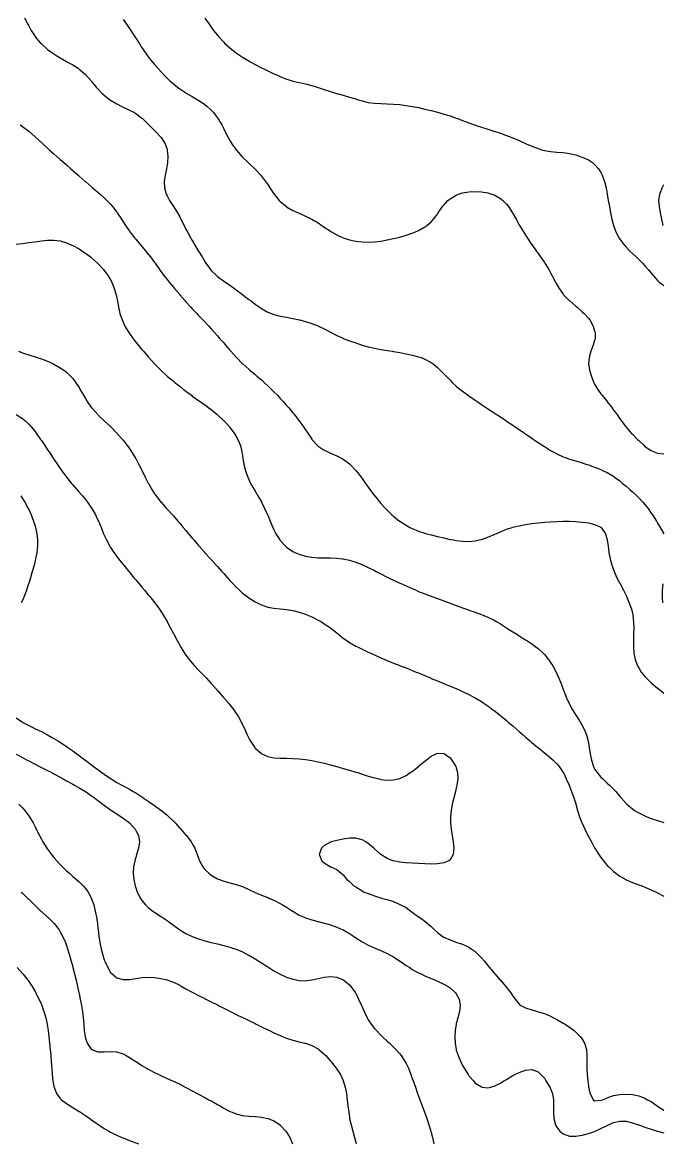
# Model space of a CAD drawing. Header units: inches. Extents: x 2679276 to 2679656, y 1246784 to 1247152.
# Drawn here: x 2679475.7 to 2679526.7, y 1246885.3 to 1246974.4 of the extents above; entities that cross this region are included whole.
import ezdxf

# ---------------------------------------------------------------- set-up
doc = ezdxf.new("R2010")
doc.units = ezdxf.units.IN
doc.header["$MEASUREMENT"] = 0
for name, color, linetype in [('444', 7, 'Continuous'), ('445', 7, 'Continuous'), ('446', 7, 'Continuous'), ('447', 7, 'Continuous'), ('448', 7, 'Continuous'), ('449', 7, 'Continuous'), ('450', 7, 'Continuous'), ('451', 7, 'Continuous'), ('452', 7, 'Continuous'), ('453', 7, 'Continuous'), ('454', 7, 'Continuous'), ('455', 7, 'Continuous')]:
    doc.layers.add(name, color=color, linetype=linetype)

msp = doc.modelspace()

# ---------------------------------------------------------------- linework, layer by layer
at = {"layer": '444', "elevation": 444}
for points in [[(2679490.25, 1246974.742), (2679490.582, 1246974.25), (2679490.75, 1246974.02), (2679490.948, 1246973.75), (2679491.25, 1246973.376), (2679491.352, 1246973.25), (2679491.75, 1246972.825), (2679491.822, 1246972.75), (2679492.25, 1246972.371), (2679492.395, 1246972.25), (2679492.75, 1246971.986), (2679493.09, 1246971.75), (2679493.25, 1246971.646), (2679493.75, 1246971.341), (2679493.909, 1246971.25), (2679494.25, 1246971.059), (2679494.75, 1246970.793), (2679494.838, 1246970.75), (2679495.25, 1246970.544), (2679495.75, 1246970.309), (2679495.89, 1246970.25), (2679496.25, 1246970.089), (2679496.75, 1246969.895), (2679497.219, 1246969.75), (2679497.25, 1246969.739), (2679497.75, 1246969.618), (2679498.25, 1246969.51), (2679498.75, 1246969.388), (2679499.192, 1246969.25), (2679499.25, 1246969.232), (2679499.75, 1246969.059), (2679500.25, 1246968.893), (2679500.731, 1246968.75), (2679500.75, 1246968.744), (2679501.25, 1246968.605), (2679501.75, 1246968.464), (2679502.25, 1246968.31), (2679502.453, 1246968.25), (2679502.75, 1246968.154), (2679503.25, 1246968.032), (2679503.75, 1246967.967), (2679504.25, 1246967.94), (2679504.75, 1246967.924), (2679505.25, 1246967.9), (2679505.75, 1246967.86), (2679506.25, 1246967.802), (2679506.575, 1246967.75), (2679506.75, 1246967.724), (2679507.25, 1246967.623), (2679507.75, 1246967.507), (2679508.25, 1246967.384), (2679508.75, 1246967.255), (2679508.766, 1246967.25), (2679509.25, 1246967.113), (2679509.75, 1246966.961), (2679510.25, 1246966.79), (2679510.357, 1246966.75), (2679510.75, 1246966.606), (2679511.25, 1246966.418), (2679511.69, 1246966.25), (2679511.75, 1246966.229), (2679512.25, 1246966.062), (2679512.75, 1246965.902), (2679513.232, 1246965.75), (2679513.25, 1246965.745), (2679513.75, 1246965.591), (2679514.25, 1246965.419), (2679514.667, 1246965.25), (2679514.75, 1246965.218), (2679515.25, 1246965.009), (2679515.75, 1246964.77), (2679515.793, 1246964.75), (2679516.25, 1246964.559), (2679516.75, 1246964.363), (2679517.13, 1246964.25), (2679517.25, 1246964.216), (2679517.75, 1246964.133), (2679518.25, 1246964.085), (2679518.75, 1246964.046), (2679519.25, 1246963.979), (2679519.75, 1246963.861), (2679520.077, 1246963.75), (2679520.25, 1246963.692), (2679520.75, 1246963.462), (2679521.07, 1246963.25), (2679521.25, 1246963.113), (2679521.568, 1246962.75), (2679521.75, 1246962.466), (2679521.853, 1246962.25), (2679522.032, 1246961.75), (2679522.159, 1246961.25), (2679522.25, 1246960.765), (2679522.253, 1246960.75), (2679522.337, 1246960.25), (2679522.419, 1246959.75), (2679522.51, 1246959.25), (2679522.617, 1246958.75), (2679522.75, 1246958.254), (2679522.751, 1246958.25), (2679522.945, 1246957.75), (2679523.197, 1246957.25), (2679523.25, 1246957.174), (2679523.56, 1246956.75), (2679523.75, 1246956.538), (2679524.025, 1246956.25), (2679524.25, 1246956.025), (2679524.546, 1246955.75), (2679524.75, 1246955.541), (2679525.061, 1246955.25), (2679525.25, 1246955.033), (2679525.515, 1246954.75), (2679525.75, 1246954.45), (2679525.925, 1246954.25), (2679526.25, 1246953.876), (2679526.392, 1246953.75), (2679526.75, 1246953.483)], [(2679526.694, 1246958.25), (2679526.593, 1246958.75), (2679526.486, 1246959.25), (2679526.395, 1246959.75), (2679526.363, 1246960.25), (2679526.428, 1246960.75), (2679526.61, 1246961.25), (2679526.75, 1246961.506)]]:
    msp.add_lwpolyline(points, dxfattribs=at)
at = {"layer": '445', "elevation": 445}
msp.add_lwpolyline([(2679483.75, 1246974.634), (2679484.013, 1246974.25), (2679484.25, 1246973.909), (2679484.358, 1246973.75), (2679484.691, 1246973.25), (2679484.75, 1246973.157), (2679485.016, 1246972.75), (2679485.25, 1246972.384), (2679485.339, 1246972.25), (2679485.689, 1246971.75), (2679485.75, 1246971.671), (2679486.08, 1246971.25), (2679486.25, 1246971.055), (2679486.51, 1246970.75), (2679486.75, 1246970.493), (2679486.97, 1246970.25), (2679487.25, 1246969.969), (2679487.471, 1246969.75), (2679487.75, 1246969.508), (2679488.065, 1246969.25), (2679488.25, 1246969.12), (2679488.75, 1246968.794), (2679488.821, 1246968.75), (2679489.25, 1246968.505), (2679489.678, 1246968.25), (2679489.75, 1246968.205), (2679490.25, 1246967.861), (2679490.396, 1246967.75), (2679490.75, 1246967.419), (2679490.917, 1246967.25), (2679491.25, 1246966.807), (2679491.292, 1246966.75), (2679491.59, 1246966.25), (2679491.75, 1246965.932), (2679491.849, 1246965.75), (2679492.113, 1246965.25), (2679492.25, 1246965.002), (2679492.41, 1246964.75), (2679492.75, 1246964.265), (2679492.763, 1246964.25), (2679493.199, 1246963.75), (2679493.25, 1246963.693), (2679493.704, 1246963.25), (2679493.75, 1246963.203), (2679494.226, 1246962.75), (2679494.25, 1246962.724), (2679494.691, 1246962.25), (2679494.75, 1246962.174), (2679495.08, 1246961.75), (2679495.25, 1246961.499), (2679495.424, 1246961.25), (2679495.75, 1246960.771), (2679495.766, 1246960.75), (2679496.173, 1246960.25), (2679496.25, 1246960.167), (2679496.738, 1246959.75), (2679496.75, 1246959.741), (2679497.25, 1246959.451), (2679497.68, 1246959.25), (2679497.75, 1246959.22), (2679498.25, 1246959.004), (2679498.75, 1246958.757), (2679498.762, 1246958.75), (2679499.25, 1246958.458), (2679499.555, 1246958.25), (2679499.75, 1246958.12), (2679500.25, 1246957.789), (2679500.317, 1246957.75), (2679500.75, 1246957.5), (2679501.25, 1246957.274), (2679501.323, 1246957.25), (2679501.75, 1246957.112), (2679502.25, 1246957.002), (2679502.75, 1246956.941), (2679503.25, 1246956.924), (2679503.75, 1246956.949), (2679504.25, 1246957.01), (2679504.75, 1246957.099), (2679505.25, 1246957.209), (2679505.419, 1246957.25), (2679505.75, 1246957.336), (2679506.25, 1246957.483), (2679506.75, 1246957.653), (2679507, 1246957.75), (2679507.25, 1246957.863), (2679507.75, 1246958.141), (2679507.909, 1246958.25), (2679508.25, 1246958.546), (2679508.442, 1246958.75), (2679508.75, 1246959.159), (2679508.812, 1246959.25), (2679509.147, 1246959.75), (2679509.25, 1246959.878), (2679509.586, 1246960.25), (2679509.75, 1246960.375), (2679510.25, 1246960.673), (2679510.435, 1246960.75), (2679510.75, 1246960.842), (2679511.25, 1246960.929), (2679511.75, 1246960.957), (2679512.25, 1246960.93), (2679512.75, 1246960.846), (2679513.063, 1246960.75), (2679513.25, 1246960.684), (2679513.75, 1246960.403), (2679513.945, 1246960.25), (2679514.25, 1246959.941), (2679514.404, 1246959.75), (2679514.723, 1246959.25), (2679514.75, 1246959.202), (2679515.003, 1246958.75), (2679515.25, 1246958.298), (2679515.279, 1246958.25), (2679515.581, 1246957.75), (2679515.75, 1246957.478), (2679515.898, 1246957.25), (2679516.237, 1246956.75), (2679516.25, 1246956.732), (2679516.592, 1246956.25), (2679516.75, 1246956.032), (2679516.947, 1246955.75), (2679517.25, 1246955.307), (2679517.287, 1246955.25), (2679517.594, 1246954.75), (2679517.75, 1246954.477), (2679517.875, 1246954.25), (2679518.143, 1246953.75), (2679518.25, 1246953.556), (2679518.43, 1246953.25), (2679518.75, 1246952.794), (2679518.785, 1246952.75), (2679519.25, 1246952.265), (2679519.267, 1246952.25), (2679519.75, 1246951.83), (2679519.853, 1246951.75), (2679520.25, 1246951.395), (2679520.424, 1246951.25), (2679520.75, 1246950.873), (2679520.863, 1246950.75), (2679521.142, 1246950.25), (2679521.25, 1246949.859), (2679521.281, 1246949.75), (2679521.28, 1246949.25), (2679521.25, 1246949.133), (2679521.144, 1246948.75), (2679520.948, 1246948.25), (2679520.802, 1246947.75), (2679520.762, 1246947.25), (2679520.834, 1246946.75), (2679520.986, 1246946.25), (2679521.191, 1246945.75), (2679521.25, 1246945.644), (2679521.485, 1246945.25), (2679521.75, 1246944.872), (2679521.84, 1246944.75), (2679522.234, 1246944.25), (2679522.25, 1246944.229), (2679522.633, 1246943.75), (2679522.75, 1246943.579), (2679523.014, 1246943.25), (2679523.25, 1246942.884), (2679523.366, 1246942.75), (2679523.727, 1246942.25), (2679523.75, 1246942.219), (2679524.166, 1246941.75), (2679524.25, 1246941.659), (2679524.645, 1246941.25), (2679524.75, 1246941.15), (2679525.174, 1246940.75), (2679525.25, 1246940.686), (2679525.75, 1246940.354), (2679525.984, 1246940.25), (2679526.25, 1246940.159), (2679526.75, 1246940.09)], dxfattribs=at)
at = {"layer": '446', "elevation": 446}
for points in [[(2679475.901, 1246974.75), (2679476.174, 1246974.25), (2679476.25, 1246974.116), (2679476.452, 1246973.75), (2679476.75, 1246973.279), (2679476.769, 1246973.25), (2679477.181, 1246972.75), (2679477.25, 1246972.682), (2679477.741, 1246972.25), (2679477.75, 1246972.243), (2679478.25, 1246971.892), (2679478.473, 1246971.75), (2679478.75, 1246971.581), (2679479.25, 1246971.299), (2679479.34, 1246971.25), (2679479.75, 1246971.013), (2679480.167, 1246970.75), (2679480.25, 1246970.69), (2679480.75, 1246970.261), (2679480.761, 1246970.25), (2679481.203, 1246969.75), (2679481.25, 1246969.698), (2679481.618, 1246969.25), (2679481.75, 1246969.108), (2679482.094, 1246968.75), (2679482.25, 1246968.61), (2679482.706, 1246968.25), (2679482.75, 1246968.218), (2679483.25, 1246967.916), (2679483.593, 1246967.75), (2679483.75, 1246967.672), (2679484.25, 1246967.43), (2679484.595, 1246967.25), (2679484.75, 1246967.151), (2679485.25, 1246966.781), (2679485.288, 1246966.75), (2679485.75, 1246966.299), (2679485.803, 1246966.25), (2679486.25, 1246965.8), (2679486.304, 1246965.75), (2679486.75, 1246965.276), (2679486.773, 1246965.25), (2679487.085, 1246964.75), (2679487.25, 1246964.292), (2679487.263, 1246964.25), (2679487.313, 1246963.75), (2679487.282, 1246963.25), (2679487.25, 1246963.074), (2679487.192, 1246962.75), (2679487.088, 1246962.25), (2679487.022, 1246961.75), (2679487.038, 1246961.25), (2679487.175, 1246960.75), (2679487.25, 1246960.604), (2679487.435, 1246960.25), (2679487.75, 1246959.75), (2679487.75, 1246959.749), (2679488.065, 1246959.25), (2679488.25, 1246958.931), (2679488.346, 1246958.75), (2679488.603, 1246958.25), (2679488.75, 1246957.971), (2679488.862, 1246957.75), (2679489.136, 1246957.25), (2679489.25, 1246957.063), (2679489.431, 1246956.75), (2679489.727, 1246956.25), (2679489.75, 1246956.213), (2679490.025, 1246955.75), (2679490.25, 1246955.377), (2679490.332, 1246955.25), (2679490.697, 1246954.75), (2679490.75, 1246954.687), (2679491.199, 1246954.25), (2679491.25, 1246954.204), (2679491.75, 1246953.836), (2679491.883, 1246953.75), (2679492.25, 1246953.498), (2679492.616, 1246953.25), (2679492.75, 1246953.147), (2679493.25, 1246952.77), (2679493.278, 1246952.75), (2679493.75, 1246952.377), (2679493.926, 1246952.25), (2679494.25, 1246951.994), (2679494.609, 1246951.75), (2679494.75, 1246951.647), (2679495.25, 1246951.368), (2679495.562, 1246951.25), (2679495.75, 1246951.175), (2679496.25, 1246951.047), (2679496.75, 1246950.955), (2679497.25, 1246950.862), (2679497.75, 1246950.755), (2679497.767, 1246950.75), (2679498.25, 1246950.622), (2679498.75, 1246950.467), (2679499.25, 1246950.274), (2679499.301, 1246950.25), (2679499.75, 1246950.033), (2679500.25, 1246949.774), (2679500.296, 1246949.75), (2679500.75, 1246949.517), (2679501.25, 1246949.287), (2679501.341, 1246949.25), (2679501.75, 1246949.088), (2679502.25, 1246948.91), (2679502.75, 1246948.75), (2679502.751, 1246948.75), (2679503.25, 1246948.614), (2679503.75, 1246948.501), (2679504.25, 1246948.404), (2679504.75, 1246948.319), (2679505.166, 1246948.25), (2679505.25, 1246948.236), (2679505.75, 1246948.148), (2679506.25, 1246948.054), (2679506.75, 1246947.946), (2679507.25, 1246947.816), (2679507.453, 1246947.75), (2679507.75, 1246947.633), (2679508.25, 1246947.365), (2679508.416, 1246947.25), (2679508.75, 1246946.97), (2679508.977, 1246946.75), (2679509.25, 1246946.468), (2679509.456, 1246946.25), (2679509.75, 1246945.953), (2679509.958, 1246945.75), (2679510.25, 1246945.488), (2679510.53, 1246945.25), (2679510.75, 1246945.078), (2679511.186, 1246944.75), (2679511.25, 1246944.704), (2679511.75, 1246944.352), (2679511.9, 1246944.25), (2679512.25, 1246944.012), (2679512.646, 1246943.75), (2679512.75, 1246943.681), (2679513.25, 1246943.355), (2679513.411, 1246943.25), (2679513.75, 1246943.031), (2679514.183, 1246942.75), (2679514.25, 1246942.706), (2679514.75, 1246942.375), (2679514.938, 1246942.25), (2679515.25, 1246942.033), (2679515.666, 1246941.75), (2679515.75, 1246941.69), (2679516.25, 1246941.342), (2679516.387, 1246941.25), (2679516.75, 1246941), (2679517.13, 1246940.75), (2679517.25, 1246940.674), (2679517.75, 1246940.369), (2679517.956, 1246940.25), (2679518.25, 1246940.099), (2679518.75, 1246939.869), (2679519.056, 1246939.75), (2679519.25, 1246939.686), (2679519.75, 1246939.536), (2679520.25, 1246939.38), (2679520.619, 1246939.25), (2679520.75, 1246939.213), (2679521.25, 1246939.038), (2679521.75, 1246938.841), (2679521.939, 1246938.75), (2679522.25, 1246938.61), (2679522.75, 1246938.318), (2679522.838, 1246938.25), (2679523.25, 1246937.943), (2679523.47, 1246937.75), (2679523.75, 1246937.515), (2679524.047, 1246937.25), (2679524.25, 1246937.072), (2679524.602, 1246936.75), (2679524.75, 1246936.602), (2679525.094, 1246936.25), (2679525.25, 1246936.058), (2679525.508, 1246935.75), (2679525.75, 1246935.391), (2679525.857, 1246935.25), (2679526.166, 1246934.75), (2679526.25, 1246934.583), (2679526.467, 1246934.25), (2679526.744, 1246933.75)], [(2679526.674, 1246929.75), (2679526.608, 1246929.25), (2679526.606, 1246928.75), (2679526.656, 1246928.25)]]:
    msp.add_lwpolyline(points, dxfattribs=at)
at = {"layer": '447', "elevation": 447}
msp.add_lwpolyline([(2679475.564, 1246966.25), (2679475.75, 1246966.133), (2679476.25, 1246965.752), (2679476.252, 1246965.75), (2679476.75, 1246965.309), (2679476.815, 1246965.25), (2679477.25, 1246964.851), (2679477.36, 1246964.75), (2679477.75, 1246964.396), (2679477.91, 1246964.25), (2679478.25, 1246963.947), (2679478.468, 1246963.75), (2679478.75, 1246963.504), (2679479.034, 1246963.25), (2679479.25, 1246963.065), (2679479.605, 1246962.75), (2679479.75, 1246962.626), (2679480.172, 1246962.25), (2679480.25, 1246962.183), (2679480.738, 1246961.75), (2679480.75, 1246961.74), (2679481.25, 1246961.316), (2679481.324, 1246961.25), (2679481.75, 1246960.902), (2679481.917, 1246960.75), (2679482.25, 1246960.463), (2679482.457, 1246960.25), (2679482.75, 1246959.95), (2679482.909, 1246959.75), (2679483.25, 1246959.309), (2679483.289, 1246959.25), (2679483.617, 1246958.75), (2679483.75, 1246958.547), (2679483.94, 1246958.25), (2679484.25, 1246957.802), (2679484.287, 1246957.75), (2679484.677, 1246957.25), (2679484.75, 1246957.164), (2679485.105, 1246956.75), (2679485.25, 1246956.583), (2679485.531, 1246956.25), (2679485.75, 1246955.976), (2679485.928, 1246955.75), (2679486.25, 1246955.309), (2679486.294, 1246955.25), (2679486.65, 1246954.75), (2679486.75, 1246954.605), (2679487.021, 1246954.25), (2679487.25, 1246953.956), (2679487.418, 1246953.75), (2679487.75, 1246953.351), (2679487.833, 1246953.25), (2679488.25, 1246952.754), (2679488.253, 1246952.75), (2679488.68, 1246952.25), (2679488.75, 1246952.171), (2679489.132, 1246951.75), (2679489.25, 1246951.623), (2679489.611, 1246951.25), (2679489.75, 1246951.106), (2679490.096, 1246950.75), (2679490.25, 1246950.588), (2679490.562, 1246950.25), (2679490.75, 1246950.046), (2679491.01, 1246949.75), (2679491.25, 1246949.483), (2679491.452, 1246949.25), (2679491.75, 1246948.915), (2679491.893, 1246948.75), (2679492.25, 1246948.343), (2679492.33, 1246948.25), (2679492.75, 1246947.779), (2679492.776, 1246947.75), (2679493.25, 1246947.265), (2679493.265, 1246947.25), (2679493.75, 1246946.818), (2679493.827, 1246946.75), (2679494.25, 1246946.399), (2679494.424, 1246946.25), (2679494.75, 1246945.971), (2679494.993, 1246945.75), (2679495.25, 1246945.511), (2679495.522, 1246945.25), (2679495.75, 1246945.02), (2679496.019, 1246944.75), (2679496.25, 1246944.499), (2679496.487, 1246944.25), (2679496.75, 1246943.944), (2679496.928, 1246943.75), (2679497.25, 1246943.357), (2679497.346, 1246943.25), (2679497.737, 1246942.75), (2679497.75, 1246942.731), (2679498.102, 1246942.25), (2679498.25, 1246942.012), (2679498.436, 1246941.75), (2679498.75, 1246941.268), (2679498.766, 1246941.25), (2679499.214, 1246940.75), (2679499.25, 1246940.713), (2679499.75, 1246940.382), (2679500.04, 1246940.25), (2679500.25, 1246940.157), (2679500.75, 1246939.952), (2679501.126, 1246939.75), (2679501.25, 1246939.68), (2679501.75, 1246939.293), (2679501.795, 1246939.25), (2679502.25, 1246938.78), (2679502.275, 1246938.75), (2679502.669, 1246938.25), (2679502.75, 1246938.145), (2679503.027, 1246937.75), (2679503.25, 1246937.444), (2679503.382, 1246937.25), (2679503.75, 1246936.76), (2679503.757, 1246936.75), (2679504.165, 1246936.25), (2679504.25, 1246936.156), (2679504.613, 1246935.75), (2679504.75, 1246935.611), (2679505.119, 1246935.25), (2679505.25, 1246935.136), (2679505.73, 1246934.75), (2679505.75, 1246934.736), (2679506.25, 1246934.417), (2679506.559, 1246934.25), (2679506.75, 1246934.155), (2679507.25, 1246933.951), (2679507.75, 1246933.782), (2679507.866, 1246933.75), (2679508.25, 1246933.645), (2679508.75, 1246933.525), (2679509.25, 1246933.41), (2679509.75, 1246933.299), (2679510.012, 1246933.25), (2679510.25, 1246933.206), (2679510.75, 1246933.146), (2679511.25, 1246933.134), (2679511.75, 1246933.182), (2679512.078, 1246933.25), (2679512.25, 1246933.295), (2679512.75, 1246933.475), (2679513.25, 1246933.686), (2679513.396, 1246933.75), (2679513.75, 1246933.901), (2679514.25, 1246934.097), (2679514.697, 1246934.25), (2679514.75, 1246934.265), (2679515.25, 1246934.384), (2679515.75, 1246934.477), (2679516.25, 1246934.55), (2679516.75, 1246934.607), (2679517.25, 1246934.654), (2679517.75, 1246934.691), (2679518.25, 1246934.718), (2679518.75, 1246934.732), (2679519.25, 1246934.732), (2679519.75, 1246934.714), (2679520.25, 1246934.674), (2679520.75, 1246934.603), (2679521.25, 1246934.485), (2679521.75, 1246934.266), (2679521.77, 1246934.25), (2679522.116, 1246933.75), (2679522.25, 1246933.273), (2679522.254, 1246933.25), (2679522.319, 1246932.75), (2679522.39, 1246932.25), (2679522.485, 1246931.75), (2679522.621, 1246931.25), (2679522.75, 1246930.91), (2679522.804, 1246930.75), (2679523.021, 1246930.25), (2679523.25, 1246929.813), (2679523.279, 1246929.75), (2679523.531, 1246929.25), (2679523.75, 1246928.837), (2679523.788, 1246928.75), (2679523.991, 1246928.25), (2679524.172, 1246927.75), (2679524.25, 1246927.466), (2679524.294, 1246927.25), (2679524.35, 1246926.75), (2679524.361, 1246926.25), (2679524.348, 1246925.75), (2679524.333, 1246925.25), (2679524.337, 1246924.75), (2679524.378, 1246924.25), (2679524.475, 1246923.75), (2679524.654, 1246923.25), (2679524.75, 1246923.087), (2679524.946, 1246922.75), (2679525.25, 1246922.393), (2679525.375, 1246922.25), (2679525.75, 1246921.895), (2679525.911, 1246921.75), (2679526.25, 1246921.463), (2679526.53, 1246921.25), (2679526.75, 1246921.076)], dxfattribs=at)
at = {"layer": '448', "elevation": 448}
msp.add_lwpolyline([(2679475.25, 1246956.777), (2679475.75, 1246956.828), (2679476.25, 1246956.888), (2679476.75, 1246956.956), (2679477.25, 1246957.029), (2679477.75, 1246957.082), (2679478.25, 1246957.085), (2679478.75, 1246957.02), (2679479.25, 1246956.88), (2679479.554, 1246956.75), (2679479.75, 1246956.669), (2679480.25, 1246956.393), (2679480.461, 1246956.25), (2679480.75, 1246956.06), (2679481.145, 1246955.75), (2679481.25, 1246955.67), (2679481.716, 1246955.25), (2679481.75, 1246955.219), (2679482.192, 1246954.75), (2679482.25, 1246954.682), (2679482.568, 1246954.25), (2679482.75, 1246953.944), (2679482.851, 1246953.75), (2679483.049, 1246953.25), (2679483.19, 1246952.75), (2679483.25, 1246952.466), (2679483.293, 1246952.25), (2679483.388, 1246951.75), (2679483.502, 1246951.25), (2679483.667, 1246950.75), (2679483.75, 1246950.56), (2679483.899, 1246950.25), (2679484.194, 1246949.75), (2679484.25, 1246949.663), (2679484.555, 1246949.25), (2679484.75, 1246948.988), (2679484.955, 1246948.75), (2679485.25, 1246948.39), (2679485.376, 1246948.25), (2679485.75, 1246947.814), (2679485.808, 1246947.75), (2679486.25, 1246947.256), (2679486.256, 1246947.25), (2679486.741, 1246946.75), (2679486.75, 1246946.741), (2679487.25, 1246946.284), (2679487.291, 1246946.25), (2679487.75, 1246945.867), (2679487.899, 1246945.75), (2679488.25, 1246945.465), (2679488.527, 1246945.25), (2679488.75, 1246945.071), (2679489.18, 1246944.75), (2679489.25, 1246944.696), (2679489.75, 1246944.338), (2679489.879, 1246944.25), (2679490.25, 1246943.982), (2679490.574, 1246943.75), (2679490.75, 1246943.615), (2679491.202, 1246943.25), (2679491.25, 1246943.209), (2679491.746, 1246942.75), (2679491.75, 1246942.746), (2679492.209, 1246942.25), (2679492.25, 1246942.199), (2679492.586, 1246941.75), (2679492.75, 1246941.474), (2679492.878, 1246941.25), (2679493.076, 1246940.75), (2679493.198, 1246940.25), (2679493.25, 1246939.927), (2679493.277, 1246939.75), (2679493.355, 1246939.25), (2679493.476, 1246938.75), (2679493.657, 1246938.25), (2679493.75, 1246938.056), (2679493.888, 1246937.75), (2679494.165, 1246937.25), (2679494.25, 1246937.118), (2679494.463, 1246936.75), (2679494.75, 1246936.269), (2679494.76, 1246936.25), (2679495.008, 1246935.75), (2679495.235, 1246935.25), (2679495.25, 1246935.216), (2679495.436, 1246934.75), (2679495.65, 1246934.25), (2679495.75, 1246934.044), (2679495.903, 1246933.75), (2679496.22, 1246933.25), (2679496.25, 1246933.21), (2679496.671, 1246932.75), (2679496.75, 1246932.676), (2679497.25, 1246932.33), (2679497.417, 1246932.25), (2679497.75, 1246932.11), (2679498.25, 1246931.966), (2679498.75, 1246931.875), (2679499.25, 1246931.832), (2679499.75, 1246931.823), (2679500.25, 1246931.822), (2679500.75, 1246931.802), (2679501.17, 1246931.75), (2679501.25, 1246931.741), (2679501.75, 1246931.637), (2679502.25, 1246931.486), (2679502.75, 1246931.294), (2679502.847, 1246931.25), (2679503.25, 1246931.07), (2679503.75, 1246930.819), (2679503.882, 1246930.75), (2679504.25, 1246930.557), (2679504.75, 1246930.3), (2679504.856, 1246930.25), (2679505.25, 1246930.056), (2679505.75, 1246929.827), (2679505.927, 1246929.75), (2679506.25, 1246929.603), (2679506.75, 1246929.381), (2679507.058, 1246929.25), (2679507.25, 1246929.166), (2679507.75, 1246928.962), (2679508.25, 1246928.773), (2679508.315, 1246928.75), (2679508.75, 1246928.587), (2679509.25, 1246928.403), (2679509.667, 1246928.25), (2679509.75, 1246928.218), (2679510.25, 1246928.031), (2679510.75, 1246927.852), (2679511.048, 1246927.75), (2679511.25, 1246927.679), (2679511.75, 1246927.508), (2679512.25, 1246927.328), (2679512.445, 1246927.25), (2679512.75, 1246927.122), (2679513.25, 1246926.874), (2679513.465, 1246926.75), (2679513.75, 1246926.583), (2679514.25, 1246926.265), (2679514.272, 1246926.25), (2679514.75, 1246925.941), (2679515.049, 1246925.75), (2679515.25, 1246925.624), (2679515.75, 1246925.314), (2679515.852, 1246925.25), (2679516.25, 1246924.984), (2679516.579, 1246924.75), (2679516.75, 1246924.611), (2679517.144, 1246924.25), (2679517.25, 1246924.137), (2679517.574, 1246923.75), (2679517.75, 1246923.499), (2679517.916, 1246923.25), (2679518.188, 1246922.75), (2679518.25, 1246922.611), (2679518.411, 1246922.25), (2679518.606, 1246921.75), (2679518.75, 1246921.361), (2679518.793, 1246921.25), (2679518.996, 1246920.75), (2679519.222, 1246920.25), (2679519.25, 1246920.197), (2679519.499, 1246919.75), (2679519.75, 1246919.333), (2679519.802, 1246919.25), (2679520.115, 1246918.75), (2679520.25, 1246918.504), (2679520.386, 1246918.25), (2679520.592, 1246917.75), (2679520.725, 1246917.25), (2679520.75, 1246917.111), (2679520.82, 1246916.75), (2679520.898, 1246916.25), (2679520.996, 1246915.75), (2679521.148, 1246915.25), (2679521.25, 1246915.039), (2679521.443, 1246914.75), (2679521.75, 1246914.391), (2679521.9, 1246914.25), (2679522.25, 1246913.923), (2679522.443, 1246913.75), (2679522.75, 1246913.432), (2679522.925, 1246913.25), (2679523.25, 1246912.856), (2679523.347, 1246912.75), (2679523.75, 1246912.297), (2679523.801, 1246912.25), (2679524.25, 1246911.867), (2679524.426, 1246911.75), (2679524.75, 1246911.552), (2679525.25, 1246911.309), (2679525.392, 1246911.25), (2679525.75, 1246911.108), (2679526.25, 1246910.935), (2679526.75, 1246910.779)], dxfattribs=at)
at = {"layer": '449', "elevation": 449}
msp.add_lwpolyline([(2679475.426, 1246948.25), (2679475.75, 1246948.13), (2679476.25, 1246947.965), (2679476.75, 1246947.808), (2679476.927, 1246947.75), (2679477.25, 1246947.642), (2679477.75, 1246947.453), (2679478.204, 1246947.25), (2679478.25, 1246947.228), (2679478.75, 1246946.948), (2679479.04, 1246946.75), (2679479.25, 1246946.587), (2679479.602, 1246946.25), (2679479.75, 1246946.082), (2679480.002, 1246945.75), (2679480.25, 1246945.363), (2679480.319, 1246945.25), (2679480.604, 1246944.75), (2679480.75, 1246944.489), (2679480.903, 1246944.25), (2679481.25, 1246943.753), (2679481.253, 1246943.75), (2679481.706, 1246943.25), (2679481.75, 1246943.205), (2679482.23, 1246942.75), (2679482.25, 1246942.731), (2679482.75, 1246942.262), (2679482.762, 1246942.25), (2679483.25, 1246941.752), (2679483.252, 1246941.75), (2679483.695, 1246941.25), (2679483.75, 1246941.179), (2679484.083, 1246940.75), (2679484.25, 1246940.51), (2679484.425, 1246940.25), (2679484.737, 1246939.75), (2679484.75, 1246939.728), (2679485.013, 1246939.25), (2679485.25, 1246938.798), (2679485.273, 1246938.75), (2679485.516, 1246938.25), (2679485.75, 1246937.778), (2679485.764, 1246937.75), (2679486.041, 1246937.25), (2679486.25, 1246936.924), (2679486.369, 1246936.75), (2679486.75, 1246936.268), (2679486.765, 1246936.25), (2679487.212, 1246935.75), (2679487.25, 1246935.709), (2679487.671, 1246935.25), (2679487.75, 1246935.162), (2679488.112, 1246934.75), (2679488.25, 1246934.589), (2679488.535, 1246934.25), (2679488.75, 1246933.992), (2679488.948, 1246933.75), (2679489.25, 1246933.389), (2679489.364, 1246933.25), (2679489.75, 1246932.8), (2679489.793, 1246932.75), (2679490.239, 1246932.25), (2679490.25, 1246932.238), (2679490.696, 1246931.75), (2679490.75, 1246931.691), (2679491.15, 1246931.25), (2679491.25, 1246931.14), (2679491.596, 1246930.75), (2679491.75, 1246930.576), (2679492.041, 1246930.25), (2679492.25, 1246930.016), (2679492.503, 1246929.75), (2679492.75, 1246929.492), (2679493.014, 1246929.25), (2679493.25, 1246929.033), (2679493.621, 1246928.75), (2679493.75, 1246928.648), (2679494.25, 1246928.332), (2679494.422, 1246928.25), (2679494.75, 1246928.084), (2679495.25, 1246927.917), (2679495.75, 1246927.825), (2679496.25, 1246927.775), (2679496.542, 1246927.75), (2679496.75, 1246927.729), (2679497.25, 1246927.645), (2679497.75, 1246927.512), (2679498.25, 1246927.344), (2679498.505, 1246927.25), (2679498.75, 1246927.128), (2679499.25, 1246926.877), (2679499.516, 1246926.75), (2679499.75, 1246926.591), (2679500.25, 1246926.268), (2679500.277, 1246926.25), (2679500.75, 1246925.857), (2679500.892, 1246925.75), (2679501.25, 1246925.448), (2679501.535, 1246925.25), (2679501.75, 1246925.101), (2679502.25, 1246924.819), (2679502.39, 1246924.75), (2679502.75, 1246924.569), (2679503.25, 1246924.34), (2679503.451, 1246924.25), (2679503.75, 1246924.117), (2679504.25, 1246923.889), (2679504.555, 1246923.75), (2679504.75, 1246923.669), (2679505.25, 1246923.457), (2679505.75, 1246923.26), (2679505.774, 1246923.25), (2679506.25, 1246923.071), (2679506.75, 1246922.88), (2679507.068, 1246922.75), (2679507.25, 1246922.678), (2679507.75, 1246922.462), (2679508.239, 1246922.25), (2679508.25, 1246922.246), (2679508.75, 1246922.039), (2679509.25, 1246921.835), (2679509.453, 1246921.75), (2679509.75, 1246921.636), (2679510.25, 1246921.43), (2679510.645, 1246921.25), (2679510.75, 1246921.206), (2679511.25, 1246920.969), (2679511.648, 1246920.75), (2679511.75, 1246920.696), (2679512.25, 1246920.395), (2679512.464, 1246920.25), (2679512.75, 1246920.057), (2679513.164, 1246919.75), (2679513.25, 1246919.688), (2679513.75, 1246919.297), (2679513.805, 1246919.25), (2679514.25, 1246918.891), (2679514.406, 1246918.75), (2679514.75, 1246918.464), (2679514.986, 1246918.25), (2679515.25, 1246918.024), (2679515.555, 1246917.75), (2679515.75, 1246917.583), (2679516.135, 1246917.25), (2679516.25, 1246917.153), (2679516.735, 1246916.75), (2679516.75, 1246916.738), (2679517.25, 1246916.337), (2679517.357, 1246916.25), (2679517.75, 1246915.932), (2679517.95, 1246915.75), (2679518.25, 1246915.458), (2679518.417, 1246915.25), (2679518.75, 1246914.775), (2679518.763, 1246914.75), (2679518.994, 1246914.25), (2679519.219, 1246913.75), (2679519.25, 1246913.674), (2679519.412, 1246913.25), (2679519.593, 1246912.75), (2679519.75, 1246912.266), (2679519.755, 1246912.25), (2679519.896, 1246911.75), (2679520.047, 1246911.25), (2679520.237, 1246910.75), (2679520.25, 1246910.722), (2679520.462, 1246910.25), (2679520.716, 1246909.75), (2679520.75, 1246909.687), (2679520.986, 1246909.25), (2679521.25, 1246908.786), (2679521.271, 1246908.75), (2679521.586, 1246908.25), (2679521.75, 1246908.007), (2679521.946, 1246907.75), (2679522.25, 1246907.377), (2679522.373, 1246907.25), (2679522.75, 1246906.883), (2679522.925, 1246906.75), (2679523.25, 1246906.512), (2679523.731, 1246906.25), (2679523.75, 1246906.24), (2679524.25, 1246906.026), (2679524.75, 1246905.841), (2679524.996, 1246905.75), (2679525.25, 1246905.652), (2679525.75, 1246905.439), (2679526.146, 1246905.25), (2679526.25, 1246905.197), (2679526.75, 1246904.922)], dxfattribs=at)
at = {"layer": '450', "elevation": 450}
msp.add_lwpolyline([(2679475.25, 1246943.236), (2679475.75, 1246942.898), (2679475.937, 1246942.75), (2679476.25, 1246942.464), (2679476.447, 1246942.25), (2679476.75, 1246941.878), (2679476.842, 1246941.75), (2679477.186, 1246941.25), (2679477.25, 1246941.159), (2679477.522, 1246940.75), (2679477.75, 1246940.417), (2679477.86, 1246940.25), (2679478.193, 1246939.75), (2679478.25, 1246939.666), (2679478.525, 1246939.25), (2679478.75, 1246938.92), (2679478.868, 1246938.75), (2679479.24, 1246938.25), (2679479.25, 1246938.237), (2679479.647, 1246937.75), (2679479.75, 1246937.626), (2679480.079, 1246937.25), (2679480.25, 1246937.048), (2679480.513, 1246936.75), (2679480.75, 1246936.456), (2679480.918, 1246936.25), (2679481.25, 1246935.776), (2679481.268, 1246935.75), (2679481.552, 1246935.25), (2679481.75, 1246934.832), (2679481.787, 1246934.75), (2679481.995, 1246934.25), (2679482.199, 1246933.75), (2679482.25, 1246933.631), (2679482.425, 1246933.25), (2679482.688, 1246932.75), (2679482.75, 1246932.645), (2679483.016, 1246932.25), (2679483.25, 1246931.925), (2679483.391, 1246931.75), (2679483.75, 1246931.304), (2679483.796, 1246931.25), (2679484.204, 1246930.75), (2679484.25, 1246930.691), (2679484.613, 1246930.25), (2679484.75, 1246930.083), (2679485.032, 1246929.75), (2679485.25, 1246929.491), (2679485.459, 1246929.25), (2679485.75, 1246928.9), (2679485.879, 1246928.75), (2679486.25, 1246928.279), (2679486.273, 1246928.25), (2679486.636, 1246927.75), (2679486.75, 1246927.578), (2679486.964, 1246927.25), (2679487.25, 1246926.768), (2679487.26, 1246926.75), (2679487.53, 1246926.25), (2679487.75, 1246925.826), (2679487.789, 1246925.75), (2679488.048, 1246925.25), (2679488.25, 1246924.884), (2679488.325, 1246924.75), (2679488.638, 1246924.25), (2679488.75, 1246924.09), (2679489.002, 1246923.75), (2679489.25, 1246923.456), (2679489.428, 1246923.25), (2679489.75, 1246922.911), (2679489.9, 1246922.75), (2679490.25, 1246922.388), (2679490.376, 1246922.25), (2679490.75, 1246921.842), (2679490.831, 1246921.75), (2679491.25, 1246921.274), (2679491.271, 1246921.25), (2679491.714, 1246920.75), (2679491.75, 1246920.709), (2679492.153, 1246920.25), (2679492.25, 1246920.132), (2679492.553, 1246919.75), (2679492.75, 1246919.466), (2679492.888, 1246919.25), (2679493.161, 1246918.75), (2679493.25, 1246918.565), (2679493.398, 1246918.25), (2679493.627, 1246917.75), (2679493.75, 1246917.492), (2679493.887, 1246917.25), (2679494.22, 1246916.75), (2679494.25, 1246916.71), (2679494.75, 1246916.265), (2679494.781, 1246916.25), (2679495.25, 1246916.027), (2679495.75, 1246915.927), (2679496.25, 1246915.896), (2679496.75, 1246915.893), (2679497.25, 1246915.882), (2679497.75, 1246915.849), (2679498.25, 1246915.798), (2679498.594, 1246915.75), (2679498.75, 1246915.725), (2679499.25, 1246915.624), (2679499.75, 1246915.506), (2679500.25, 1246915.38), (2679500.74, 1246915.25), (2679500.75, 1246915.247), (2679501.25, 1246915.09), (2679501.75, 1246914.94), (2679502.25, 1246914.794), (2679502.404, 1246914.75), (2679502.75, 1246914.633), (2679503.25, 1246914.473), (2679503.75, 1246914.33), (2679504.116, 1246914.25), (2679504.25, 1246914.216), (2679504.75, 1246914.15), (2679505.25, 1246914.168), (2679505.59, 1246914.25), (2679505.75, 1246914.288), (2679506.25, 1246914.513), (2679506.587, 1246914.75), (2679506.75, 1246914.853), (2679507.24, 1246915.25), (2679507.25, 1246915.257), (2679507.75, 1246915.67), (2679507.846, 1246915.75), (2679508.25, 1246916.051), (2679508.635, 1246916.25), (2679508.75, 1246916.296), (2679509.25, 1246916.274), (2679509.298, 1246916.25), (2679509.75, 1246915.921), (2679509.905, 1246915.75), (2679510.212, 1246915.25), (2679510.25, 1246915.13), (2679510.354, 1246914.75), (2679510.368, 1246914.25), (2679510.296, 1246913.75), (2679510.25, 1246913.556), (2679510.176, 1246913.25), (2679510.047, 1246912.75), (2679509.928, 1246912.25), (2679509.831, 1246911.75), (2679509.773, 1246911.25), (2679509.774, 1246910.75), (2679509.833, 1246910.25), (2679509.921, 1246909.75), (2679510.011, 1246909.25), (2679510.061, 1246908.75), (2679510.007, 1246908.25), (2679509.75, 1246907.831), (2679509.649, 1246907.75), (2679509.25, 1246907.574), (2679508.75, 1246907.489), (2679508.25, 1246907.478), (2679507.75, 1246907.499), (2679507.25, 1246907.53), (2679506.75, 1246907.559), (2679506.25, 1246907.589), (2679505.75, 1246907.639), (2679505.25, 1246907.737), (2679505.211, 1246907.75), (2679504.75, 1246907.922), (2679504.252, 1246908.25), (2679504.25, 1246908.252), (2679503.75, 1246908.697), (2679503.693, 1246908.75), (2679503.25, 1246909.128), (2679503.059, 1246909.25), (2679502.75, 1246909.416), (2679502.25, 1246909.536), (2679501.75, 1246909.539), (2679501.25, 1246909.464), (2679500.75, 1246909.361), (2679500.295, 1246909.25), (2679500.25, 1246909.233), (2679499.75, 1246908.966), (2679499.526, 1246908.75), (2679499.341, 1246908.25), (2679499.566, 1246907.75), (2679499.75, 1246907.588), (2679500.25, 1246907.262), (2679500.273, 1246907.25), (2679500.75, 1246907.046), (2679501.085, 1246906.75), (2679501.25, 1246906.621), (2679501.546, 1246906.25), (2679501.75, 1246906.088), (2679502.098, 1246905.75), (2679502.25, 1246905.662), (2679502.75, 1246905.359), (2679502.931, 1246905.25), (2679503.25, 1246905.131), (2679503.75, 1246904.959), (2679504.25, 1246904.788), (2679504.366, 1246904.75), (2679504.75, 1246904.659), (2679505.25, 1246904.509), (2679505.75, 1246904.279), (2679505.8, 1246904.25), (2679506.25, 1246904.021), (2679506.629, 1246903.75), (2679506.75, 1246903.671), (2679507.25, 1246903.299), (2679507.315, 1246903.25), (2679507.75, 1246902.934), (2679507.969, 1246902.75), (2679508.25, 1246902.509), (2679508.513, 1246902.25), (2679508.75, 1246902.052), (2679509.12, 1246901.75), (2679509.25, 1246901.678), (2679509.75, 1246901.461), (2679510.25, 1246901.262), (2679510.278, 1246901.25), (2679510.75, 1246901.115), (2679511.25, 1246900.876), (2679511.421, 1246900.75), (2679511.75, 1246900.525), (2679512.036, 1246900.25), (2679512.25, 1246900.034), (2679512.492, 1246899.75), (2679512.75, 1246899.427), (2679512.897, 1246899.25), (2679513.25, 1246898.809), (2679513.306, 1246898.75), (2679513.746, 1246898.25), (2679513.75, 1246898.245), (2679514.193, 1246897.75), (2679514.25, 1246897.663), (2679514.588, 1246897.25), (2679514.75, 1246896.975), (2679514.925, 1246896.75), (2679515.25, 1246896.351), (2679515.375, 1246896.25), (2679515.75, 1246896.054), (2679516.25, 1246895.89), (2679516.722, 1246895.75), (2679516.75, 1246895.744), (2679517.25, 1246895.599), (2679517.75, 1246895.382), (2679517.987, 1246895.25), (2679518.25, 1246895.127), (2679518.75, 1246894.84), (2679518.892, 1246894.75), (2679519.25, 1246894.522), (2679519.619, 1246894.25), (2679519.75, 1246894.131), (2679520.127, 1246893.75), (2679520.25, 1246893.553), (2679520.446, 1246893.25), (2679520.599, 1246892.75), (2679520.639, 1246892.25), (2679520.636, 1246891.75), (2679520.633, 1246891.25), (2679520.656, 1246890.75), (2679520.701, 1246890.25), (2679520.75, 1246889.825), (2679520.762, 1246889.75), (2679520.884, 1246889.25), (2679521.143, 1246888.75), (2679521.25, 1246888.665), (2679521.75, 1246888.703), (2679521.89, 1246888.75), (2679522.25, 1246888.895), (2679522.75, 1246889.072), (2679523.25, 1246889.167), (2679523.75, 1246889.188), (2679524.25, 1246889.153), (2679524.75, 1246889.055), (2679525.25, 1246888.864), (2679525.447, 1246888.75), (2679525.75, 1246888.61), (2679526.233, 1246888.25), (2679526.25, 1246888.24), (2679526.75, 1246887.926)], dxfattribs=at)
at = {"layer": '451', "elevation": 451}
for points in [[(2679475.619, 1246936.75), (2679475.75, 1246936.557), (2679475.939, 1246936.25), (2679476.209, 1246935.75), (2679476.25, 1246935.664), (2679476.438, 1246935.25), (2679476.628, 1246934.75), (2679476.75, 1246934.344), (2679476.778, 1246934.25), (2679476.882, 1246933.75), (2679476.936, 1246933.25), (2679476.938, 1246932.75), (2679476.887, 1246932.25), (2679476.792, 1246931.75), (2679476.75, 1246931.578), (2679476.667, 1246931.25), (2679476.531, 1246930.75), (2679476.389, 1246930.25), (2679476.25, 1246929.787), (2679476.238, 1246929.75), (2679476.077, 1246929.25), (2679475.892, 1246928.75), (2679475.75, 1246928.433), (2679475.639, 1246928.25)], [(2679475.25, 1246919.104), (2679475.75, 1246918.759), (2679475.764, 1246918.75), (2679476.25, 1246918.504), (2679476.744, 1246918.25), (2679476.75, 1246918.247), (2679477.25, 1246918.013), (2679477.746, 1246917.75), (2679477.75, 1246917.748), (2679478.25, 1246917.476), (2679478.606, 1246917.25), (2679478.75, 1246917.165), (2679479.25, 1246916.832), (2679479.359, 1246916.75), (2679479.75, 1246916.485), (2679480.066, 1246916.25), (2679480.25, 1246916.122), (2679480.746, 1246915.75), (2679480.75, 1246915.747), (2679481.25, 1246915.375), (2679481.404, 1246915.25), (2679481.75, 1246914.993), (2679482.064, 1246914.75), (2679482.25, 1246914.619), (2679482.75, 1246914.274), (2679482.789, 1246914.25), (2679483.25, 1246913.979), (2679483.661, 1246913.75), (2679483.75, 1246913.701), (2679484.25, 1246913.433), (2679484.561, 1246913.25), (2679484.75, 1246913.14), (2679485.25, 1246912.822), (2679485.353, 1246912.75), (2679485.75, 1246912.489), (2679486.095, 1246912.25), (2679486.25, 1246912.143), (2679486.75, 1246911.781), (2679486.791, 1246911.75), (2679487.25, 1246911.371), (2679487.385, 1246911.25), (2679487.75, 1246910.884), (2679487.882, 1246910.75), (2679488.25, 1246910.345), (2679488.341, 1246910.25), (2679488.75, 1246909.784), (2679488.782, 1246909.75), (2679489.167, 1246909.25), (2679489.25, 1246909.097), (2679489.448, 1246908.75), (2679489.648, 1246908.25), (2679489.75, 1246907.954), (2679489.839, 1246907.75), (2679490.104, 1246907.25), (2679490.25, 1246907.053), (2679490.572, 1246906.75), (2679490.75, 1246906.596), (2679491.25, 1246906.309), (2679491.424, 1246906.25), (2679491.75, 1246906.124), (2679492.25, 1246905.991), (2679492.75, 1246905.865), (2679493.09, 1246905.75), (2679493.25, 1246905.694), (2679493.75, 1246905.466), (2679494.21, 1246905.25), (2679494.25, 1246905.233), (2679494.75, 1246905.016), (2679495.25, 1246904.814), (2679495.401, 1246904.75), (2679495.75, 1246904.605), (2679496.25, 1246904.359), (2679496.435, 1246904.25), (2679496.75, 1246904.056), (2679497.214, 1246903.75), (2679497.25, 1246903.727), (2679497.75, 1246903.433), (2679498.154, 1246903.25), (2679498.25, 1246903.211), (2679498.75, 1246903.041), (2679499.25, 1246902.905), (2679499.75, 1246902.781), (2679499.861, 1246902.75), (2679500.25, 1246902.639), (2679500.75, 1246902.466), (2679501.233, 1246902.25), (2679501.25, 1246902.242), (2679501.75, 1246901.952), (2679502.07, 1246901.75), (2679502.25, 1246901.63), (2679502.75, 1246901.31), (2679502.862, 1246901.25), (2679503.25, 1246901.031), (2679503.75, 1246900.811), (2679503.908, 1246900.75), (2679504.25, 1246900.604), (2679504.75, 1246900.38), (2679504.993, 1246900.25), (2679505.25, 1246900.098), (2679505.75, 1246899.775), (2679505.788, 1246899.75), (2679506.25, 1246899.426), (2679506.542, 1246899.25), (2679506.75, 1246899.109), (2679507.25, 1246898.838), (2679507.45, 1246898.75), (2679507.75, 1246898.599), (2679508.25, 1246898.389), (2679508.606, 1246898.25), (2679508.75, 1246898.185), (2679509.25, 1246897.939), (2679509.59, 1246897.75), (2679509.75, 1246897.637), (2679510.194, 1246897.25), (2679510.25, 1246897.169), (2679510.472, 1246896.75), (2679510.549, 1246896.25), (2679510.493, 1246895.75), (2679510.37, 1246895.25), (2679510.25, 1246894.772), (2679510.244, 1246894.75), (2679510.15, 1246894.25), (2679510.118, 1246893.75), (2679510.145, 1246893.25), (2679510.234, 1246892.75), (2679510.25, 1246892.695), (2679510.394, 1246892.25), (2679510.608, 1246891.75), (2679510.75, 1246891.456), (2679510.879, 1246891.25), (2679511.194, 1246890.75), (2679511.25, 1246890.655), (2679511.606, 1246890.25), (2679511.75, 1246890.075), (2679512.25, 1246889.759), (2679512.314, 1246889.75), (2679512.75, 1246889.693), (2679512.961, 1246889.75), (2679513.25, 1246889.822), (2679513.75, 1246890.07), (2679514.036, 1246890.25), (2679514.25, 1246890.368), (2679514.75, 1246890.665), (2679514.901, 1246890.75), (2679515.25, 1246890.922), (2679515.75, 1246891.102), (2679516.25, 1246891.141), (2679516.75, 1246890.957), (2679516.965, 1246890.75), (2679517.25, 1246890.454), (2679517.379, 1246890.25), (2679517.682, 1246889.75), (2679517.75, 1246889.613), (2679517.891, 1246889.25), (2679517.984, 1246888.75), (2679517.986, 1246888.25), (2679517.973, 1246887.75), (2679518.005, 1246887.25), (2679518.144, 1246886.75), (2679518.25, 1246886.566), (2679518.476, 1246886.25), (2679518.75, 1246886.028), (2679519.25, 1246885.852), (2679519.75, 1246885.85), (2679520.25, 1246885.929), (2679520.75, 1246886.054), (2679521.25, 1246886.227), (2679521.302, 1246886.25), (2679521.75, 1246886.457), (2679522.25, 1246886.709), (2679522.344, 1246886.75), (2679522.75, 1246886.935), (2679523.25, 1246887.047), (2679523.75, 1246887.029), (2679524.25, 1246886.915), (2679524.718, 1246886.75), (2679524.75, 1246886.74), (2679525.25, 1246886.561), (2679525.75, 1246886.396), (2679526.224, 1246886.25), (2679526.25, 1246886.243), (2679526.75, 1246886.102)]]:
    msp.add_lwpolyline(points, dxfattribs=at)
at = {"layer": '452', "elevation": 452}
msp.add_lwpolyline([(2679475.25, 1246916.208), (2679475.75, 1246915.949), (2679476.132, 1246915.75), (2679476.25, 1246915.687), (2679476.75, 1246915.423), (2679477.101, 1246915.25), (2679477.25, 1246915.173), (2679477.75, 1246914.921), (2679478.095, 1246914.75), (2679478.25, 1246914.666), (2679478.75, 1246914.388), (2679478.996, 1246914.25), (2679479.25, 1246914.101), (2679479.75, 1246913.822), (2679479.88, 1246913.75), (2679480.25, 1246913.539), (2679480.75, 1246913.262), (2679480.77, 1246913.25), (2679481.25, 1246912.917), (2679481.485, 1246912.75), (2679481.75, 1246912.536), (2679482.133, 1246912.25), (2679482.25, 1246912.156), (2679482.75, 1246911.805), (2679482.837, 1246911.75), (2679483.25, 1246911.468), (2679483.598, 1246911.25), (2679483.75, 1246911.134), (2679484.25, 1246910.753), (2679484.254, 1246910.75), (2679484.702, 1246910.25), (2679484.75, 1246910.163), (2679484.962, 1246909.75), (2679485.053, 1246909.25), (2679484.985, 1246908.75), (2679484.829, 1246908.25), (2679484.75, 1246908.004), (2679484.676, 1246907.75), (2679484.576, 1246907.25), (2679484.549, 1246906.75), (2679484.594, 1246906.25), (2679484.7, 1246905.75), (2679484.75, 1246905.596), (2679484.878, 1246905.25), (2679485.14, 1246904.75), (2679485.25, 1246904.587), (2679485.534, 1246904.25), (2679485.75, 1246904.04), (2679486.12, 1246903.75), (2679486.25, 1246903.655), (2679486.75, 1246903.327), (2679486.868, 1246903.25), (2679487.25, 1246902.985), (2679487.576, 1246902.75), (2679487.75, 1246902.622), (2679488.25, 1246902.267), (2679488.275, 1246902.25), (2679488.75, 1246901.963), (2679489.181, 1246901.75), (2679489.25, 1246901.72), (2679489.75, 1246901.528), (2679490.25, 1246901.377), (2679490.75, 1246901.254), (2679490.766, 1246901.25), (2679491.25, 1246901.131), (2679491.75, 1246901.008), (2679492.25, 1246900.872), (2679492.638, 1246900.75), (2679492.75, 1246900.707), (2679493.25, 1246900.492), (2679493.733, 1246900.25), (2679493.75, 1246900.241), (2679494.25, 1246899.942), (2679494.557, 1246899.75), (2679494.75, 1246899.626), (2679495.25, 1246899.304), (2679495.338, 1246899.25), (2679495.75, 1246898.995), (2679496.19, 1246898.75), (2679496.25, 1246898.717), (2679496.75, 1246898.486), (2679497.25, 1246898.32), (2679497.636, 1246898.25), (2679497.75, 1246898.229), (2679498.25, 1246898.212), (2679498.594, 1246898.25), (2679498.75, 1246898.267), (2679499.25, 1246898.38), (2679499.75, 1246898.499), (2679500.25, 1246898.554), (2679500.75, 1246898.5), (2679501.25, 1246898.288), (2679501.3, 1246898.25), (2679501.75, 1246897.877), (2679501.862, 1246897.75), (2679502.225, 1246897.25), (2679502.25, 1246897.207), (2679502.482, 1246896.75), (2679502.697, 1246896.25), (2679502.75, 1246896.122), (2679502.913, 1246895.75), (2679503.16, 1246895.25), (2679503.25, 1246895.092), (2679503.481, 1246894.75), (2679503.75, 1246894.408), (2679503.893, 1246894.25), (2679504.25, 1246893.883), (2679504.391, 1246893.75), (2679504.75, 1246893.411), (2679504.928, 1246893.25), (2679505.25, 1246892.933), (2679505.436, 1246892.75), (2679505.75, 1246892.384), (2679505.859, 1246892.25), (2679506.187, 1246891.75), (2679506.25, 1246891.63), (2679506.436, 1246891.25), (2679506.64, 1246890.75), (2679506.75, 1246890.446), (2679506.819, 1246890.25), (2679506.991, 1246889.75), (2679507.169, 1246889.25), (2679507.25, 1246889.036), (2679507.355, 1246888.75), (2679507.544, 1246888.25), (2679507.73, 1246887.75), (2679507.75, 1246887.698), (2679507.9, 1246887.25), (2679508.064, 1246886.75), (2679508.221, 1246886.25), (2679508.25, 1246886.146), (2679508.352, 1246885.75), (2679508.458, 1246885.25)], dxfattribs=at)
at = {"layer": '453', "elevation": 453}
msp.add_lwpolyline([(2679475.451, 1246912.25), (2679475.75, 1246911.951), (2679475.928, 1246911.75), (2679476.25, 1246911.316), (2679476.297, 1246911.25), (2679476.592, 1246910.75), (2679476.75, 1246910.441), (2679476.848, 1246910.25), (2679477.094, 1246909.75), (2679477.25, 1246909.462), (2679477.363, 1246909.25), (2679477.679, 1246908.75), (2679477.75, 1246908.655), (2679478.052, 1246908.25), (2679478.25, 1246908.009), (2679478.473, 1246907.75), (2679478.75, 1246907.443), (2679478.944, 1246907.25), (2679479.25, 1246906.948), (2679479.475, 1246906.75), (2679479.75, 1246906.504), (2679480.046, 1246906.25), (2679480.25, 1246906.064), (2679480.57, 1246905.75), (2679480.75, 1246905.544), (2679480.966, 1246905.25), (2679481.238, 1246904.75), (2679481.25, 1246904.722), (2679481.415, 1246904.25), (2679481.541, 1246903.75), (2679481.634, 1246903.25), (2679481.706, 1246902.75), (2679481.75, 1246902.385), (2679481.767, 1246902.25), (2679481.833, 1246901.75), (2679481.912, 1246901.25), (2679482.012, 1246900.75), (2679482.137, 1246900.25), (2679482.25, 1246899.878), (2679482.299, 1246899.75), (2679482.531, 1246899.25), (2679482.75, 1246898.872), (2679482.871, 1246898.75), (2679483.25, 1246898.437), (2679483.75, 1246898.297), (2679484.25, 1246898.315), (2679484.75, 1246898.398), (2679485.25, 1246898.469), (2679485.75, 1246898.492), (2679486.25, 1246898.468), (2679486.75, 1246898.396), (2679487.25, 1246898.27), (2679487.305, 1246898.25), (2679487.75, 1246898.082), (2679488.25, 1246897.845), (2679488.433, 1246897.75), (2679488.75, 1246897.571), (2679489.25, 1246897.296), (2679489.341, 1246897.25), (2679489.75, 1246897.038), (2679490.25, 1246896.788), (2679490.325, 1246896.75), (2679490.75, 1246896.54), (2679491.25, 1246896.285), (2679491.316, 1246896.25), (2679491.75, 1246896.027), (2679492.25, 1246895.776), (2679492.302, 1246895.75), (2679492.75, 1246895.526), (2679493.25, 1246895.284), (2679493.32, 1246895.25), (2679493.75, 1246895.039), (2679494.25, 1246894.797), (2679494.345, 1246894.75), (2679494.75, 1246894.554), (2679495.25, 1246894.313), (2679495.381, 1246894.25), (2679495.75, 1246894.071), (2679496.25, 1246893.845), (2679496.49, 1246893.75), (2679496.75, 1246893.643), (2679497.25, 1246893.482), (2679497.75, 1246893.356), (2679498.19, 1246893.25), (2679498.25, 1246893.233), (2679498.75, 1246893.058), (2679499.25, 1246892.795), (2679499.312, 1246892.75), (2679499.75, 1246892.369), (2679499.865, 1246892.25), (2679500.25, 1246891.819), (2679500.308, 1246891.75), (2679500.703, 1246891.25), (2679500.75, 1246891.18), (2679501.026, 1246890.75), (2679501.25, 1246890.277), (2679501.262, 1246890.25), (2679501.412, 1246889.75), (2679501.51, 1246889.25), (2679501.576, 1246888.75), (2679501.63, 1246888.25), (2679501.689, 1246887.75), (2679501.75, 1246887.355), (2679501.766, 1246887.25), (2679501.876, 1246886.75), (2679502.009, 1246886.25), (2679502.146, 1246885.75), (2679502.25, 1246885.345), (2679502.275, 1246885.25)], dxfattribs=at)
at = {"layer": '454', "elevation": 454}
msp.add_lwpolyline([(2679475.643, 1246905.25), (2679475.75, 1246905.156), (2679476.182, 1246904.75), (2679476.25, 1246904.685), (2679476.694, 1246904.25), (2679476.75, 1246904.195), (2679477.221, 1246903.75), (2679477.25, 1246903.723), (2679477.75, 1246903.268), (2679477.769, 1246903.25), (2679478.25, 1246902.772), (2679478.269, 1246902.75), (2679478.657, 1246902.25), (2679478.75, 1246902.108), (2679478.94, 1246901.75), (2679479.16, 1246901.25), (2679479.25, 1246901.012), (2679479.335, 1246900.75), (2679479.484, 1246900.25), (2679479.626, 1246899.75), (2679479.75, 1246899.302), (2679479.764, 1246899.25), (2679479.891, 1246898.75), (2679480.015, 1246898.25), (2679480.132, 1246897.75), (2679480.241, 1246897.25), (2679480.25, 1246897.202), (2679480.341, 1246896.75), (2679480.431, 1246896.25), (2679480.509, 1246895.75), (2679480.572, 1246895.25), (2679480.621, 1246894.75), (2679480.663, 1246894.25), (2679480.724, 1246893.75), (2679480.75, 1246893.63), (2679480.887, 1246893.25), (2679481.227, 1246892.75), (2679481.25, 1246892.727), (2679481.75, 1246892.547), (2679482.25, 1246892.542), (2679482.75, 1246892.586), (2679483.25, 1246892.551), (2679483.75, 1246892.383), (2679484.006, 1246892.25), (2679484.25, 1246892.112), (2679484.75, 1246891.786), (2679484.806, 1246891.75), (2679485.25, 1246891.463), (2679485.62, 1246891.25), (2679485.75, 1246891.177), (2679486.25, 1246890.92), (2679486.601, 1246890.75), (2679486.75, 1246890.68), (2679487.25, 1246890.446), (2679487.67, 1246890.25), (2679487.75, 1246890.213), (2679488.25, 1246889.973), (2679488.696, 1246889.75), (2679488.75, 1246889.723), (2679489.25, 1246889.462), (2679489.643, 1246889.25), (2679489.75, 1246889.194), (2679490.25, 1246888.925), (2679490.569, 1246888.75), (2679490.75, 1246888.652), (2679491.25, 1246888.371), (2679491.459, 1246888.25), (2679491.75, 1246888.085), (2679492.25, 1246887.822), (2679492.416, 1246887.75), (2679492.75, 1246887.617), (2679493.25, 1246887.498), (2679493.75, 1246887.447), (2679494.25, 1246887.416), (2679494.75, 1246887.367), (2679495.25, 1246887.262), (2679495.284, 1246887.25), (2679495.75, 1246887.06), (2679496.229, 1246886.75), (2679496.25, 1246886.733), (2679496.693, 1246886.25), (2679496.75, 1246886.168), (2679496.999, 1246885.75), (2679497.219, 1246885.25)], dxfattribs=at)
at = {"layer": '455', "elevation": 455}
msp.add_lwpolyline([(2679475.314, 1246899.25), (2679475.75, 1246898.794), (2679475.786, 1246898.75), (2679476.177, 1246898.25), (2679476.25, 1246898.151), (2679476.508, 1246897.75), (2679476.75, 1246897.352), (2679476.804, 1246897.25), (2679477.056, 1246896.75), (2679477.25, 1246896.335), (2679477.284, 1246896.25), (2679477.46, 1246895.75), (2679477.606, 1246895.25), (2679477.72, 1246894.75), (2679477.75, 1246894.578), (2679477.798, 1246894.25), (2679477.854, 1246893.75), (2679477.902, 1246893.25), (2679477.947, 1246892.75), (2679477.994, 1246892.25), (2679478.038, 1246891.75), (2679478.08, 1246891.25), (2679478.12, 1246890.75), (2679478.17, 1246890.25), (2679478.25, 1246889.795), (2679478.26, 1246889.75), (2679478.453, 1246889.25), (2679478.75, 1246888.85), (2679478.846, 1246888.75), (2679479.25, 1246888.439), (2679479.535, 1246888.25), (2679479.75, 1246888.118), (2679480.25, 1246887.817), (2679480.359, 1246887.75), (2679480.75, 1246887.495), (2679481.114, 1246887.25), (2679481.25, 1246887.151), (2679481.75, 1246886.796), (2679481.818, 1246886.75), (2679482.25, 1246886.458), (2679482.604, 1246886.25), (2679482.75, 1246886.167), (2679483.25, 1246885.921), (2679483.655, 1246885.75), (2679483.75, 1246885.71), (2679484.25, 1246885.517), (2679484.75, 1246885.332), (2679484.964, 1246885.25)], dxfattribs=at)

doc.saveas('drawing.dxf')
